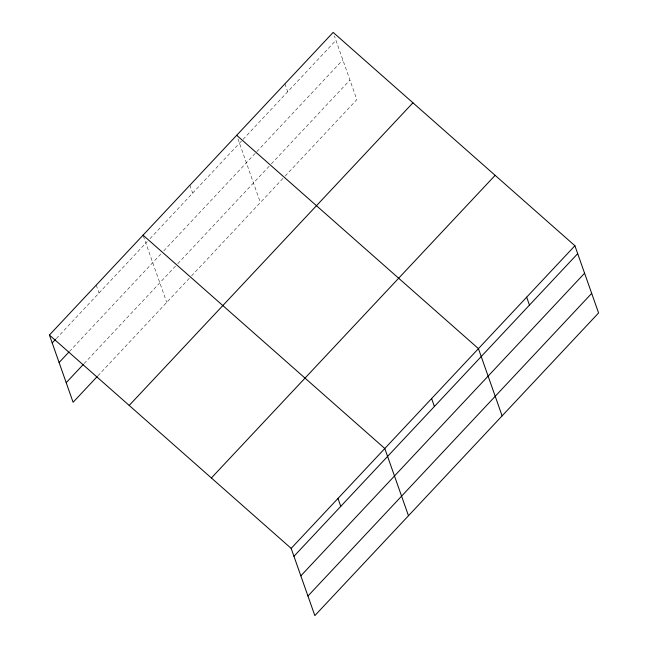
<?xml version="1.0" encoding="UTF-8"?>
<svg xmlns="http://www.w3.org/2000/svg" width="648" height="648" viewBox="0 0 648 648"><rect width="100%" height="100%" fill="white"/><g stroke="black" fill="none" stroke-linecap="round" stroke-linejoin="round"><path stroke-width="0.49" stroke-dasharray="3.24 2.43" d="M56.336 338.54L147.218 241.607M149.972 238.666L335.948 40.306M69.425 351.5L160.996 253.838M163.75 250.898L342.841 59.883M84.102 363.593L177.05 264.457M177.738 263.72L270.694 164.576M271.382 163.839L349.944 80.052M97.88 375.824L190.828 276.688M191.516 275.951L284.48 176.799M285.169 176.062L356.837 99.622L334.4 35.915M284.926 83.851L287.712 91.757M237.929 138.81L260.366 202.524M189.872 185.231L192.659 193.136M143.362 236.042L166.73 302.389M96.236 285.104L99.023 293.009"/><path stroke-width="0.97" d="M49.418 335.032L333.161 32.4L574.906 245.738L598.582 312.968L314.839 615.6L291.163 548.378L49.418 335.032L73.094 402.262L97.192 376.561M52.205 342.946L55.647 339.269M59.098 362.516L68.737 352.237M66.201 382.685L83.414 364.33M129.195 405.437L412.938 102.805M211.386 477.973L495.129 175.341M291.163 548.378L574.906 245.738M293.949 556.284L577.692 253.651M300.842 575.853L584.585 273.221M307.946 596.022L591.689 293.39M236.69 135.294L478.435 348.632L502.111 415.862M143.054 235.167L384.799 448.505L408.475 515.727M526.67 297.189L529.457 305.095M431.617 398.569L434.403 406.474M337.981 498.442L340.767 506.347"/></g></svg>
